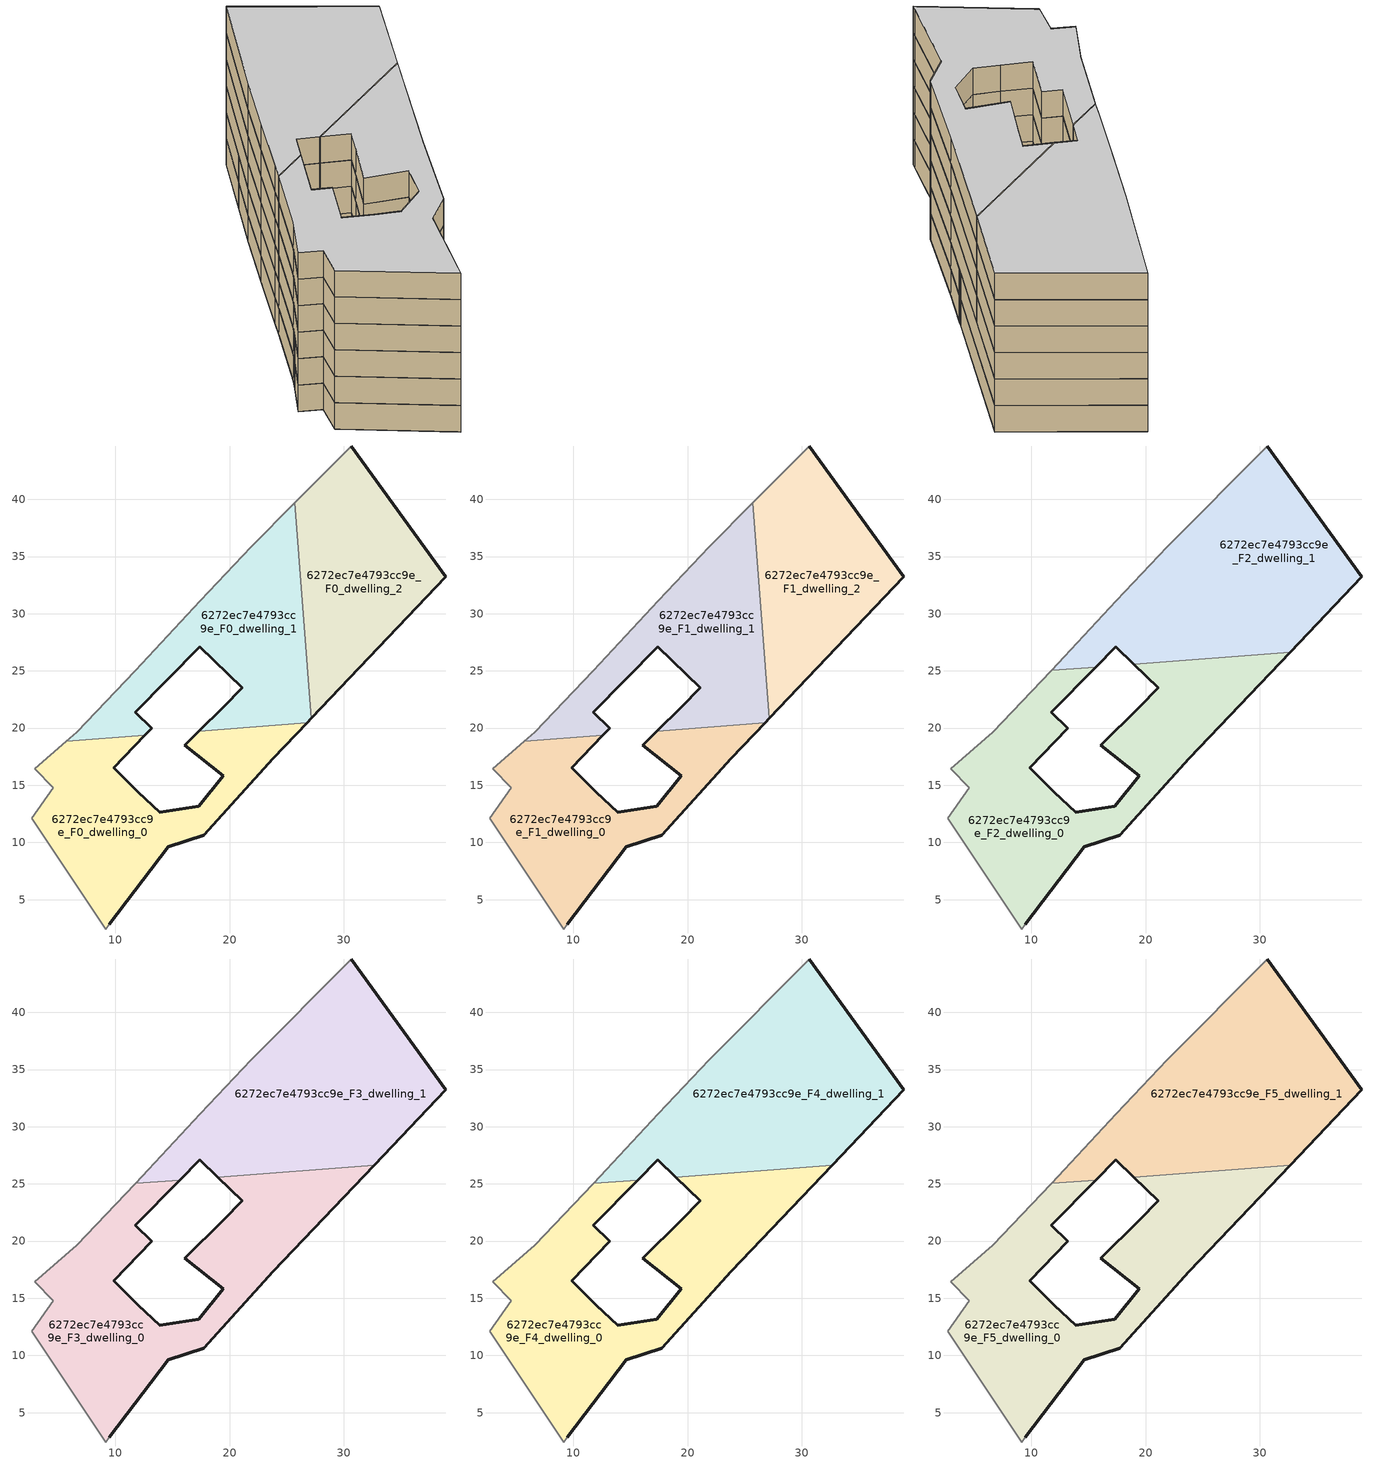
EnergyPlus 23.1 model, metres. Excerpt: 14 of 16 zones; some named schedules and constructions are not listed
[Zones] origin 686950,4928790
6272ec7e4793cc9e_F0_dwelling_0
 floor ground (EU_floor_Construction): 17.75,10.62 23.84,17.35 26.77,20.45 17.31,19.72 16.08,18.5 19.45,15.82 17.33,13.17 13.91,12.66 12.02,14.38 9.86,16.54 12.6,19.36 5.71,18.83 2.98,16.44 4.58,14.78 2.69,12.1 9.17,2.43 9.48,2.84 14.66,9.63 z0
 wall outside (EU_wall_Construction): 12.6,19.36 9.86,16.54 12.02,14.38 13.91,12.66 17.33,13.17 19.45,15.82 16.08,18.5 17.31,19.72 / 26.77,20.45 23.84,17.35 17.75,10.62 14.66,9.63 9.48,2.84 z0:3
 wall adiabatic (EU_wall_Construction): 9.48,2.84 9.17,2.43 2.69,12.1 4.58,14.78 2.98,16.44 5.71,18.83 z0:3
 wall to 6272ec7e4793cc9e_F0_dwelling_1 (EU_wall_Construction): 5.71,18.83 12.6,19.36 / 17.31,19.72 26.77,20.45 z0:3
6272ec7e4793cc9e_F0_dwelling_1
 floor ground (EU_floor_Construction): 26.77,20.45 27.16,20.86 25.71,39.68 21.92,35.83 17.46,31.12 12.88,26.23 11.78,25.01 6.63,19.63 5.71,18.83 12.6,19.36 13.2,19.97 11.78,21.37 17.4,27.13 21.11,23.52 19.46,21.83 17.31,19.72 z0
 wall outside (EU_wall_Construction): 27.16,20.86 26.77,20.45 / 17.31,19.72 19.46,21.83 21.11,23.52 17.4,27.13 11.78,21.37 13.2,19.97 12.6,19.36 z0:3
 wall adiabatic (EU_wall_Construction): 5.71,18.83 6.63,19.63 11.78,25.01 12.88,26.23 17.46,31.12 21.92,35.83 25.71,39.68 z0:3
 wall to 6272ec7e4793cc9e_F0_dwelling_2 (EU_wall_Construction): 25.71,39.68 27.16,20.86 z0:3
6272ec7e4793cc9e_F0_dwelling_2
 floor ground (EU_floor_Construction): 27.16,20.86 38.92,33.25 30.63,44.66 25.71,39.68 z0
 wall outside (EU_wall_Construction): 30.63,44.66 38.92,33.25 27.16,20.86 z0:3
 wall adiabatic (EU_wall_Construction): 25.71,39.68 30.63,44.66 z0:3
6272ec7e4793cc9e_F1_dwelling_0
 floor to 6272ec7e4793cc9e_F0_dwelling_0 (EU_floor_Construction): 17.75,10.62 23.84,17.35 26.77,20.45 17.31,19.72 16.08,18.5 19.45,15.82 17.33,13.17 13.91,12.66 12.02,14.38 9.86,16.54 12.6,19.36 5.71,18.83 2.98,16.44 4.58,14.78 2.69,12.1 9.17,2.43 9.48,2.84 14.66,9.63 z3
 wall outside (EU_wall_Construction): 12.6,19.36 9.86,16.54 12.02,14.38 13.91,12.66 17.33,13.17 19.45,15.82 16.08,18.5 17.31,19.72 / 26.77,20.45 23.84,17.35 17.75,10.62 14.66,9.63 9.48,2.84 z3:6
 wall adiabatic (EU_wall_Construction): 9.48,2.84 9.17,2.43 2.69,12.1 4.58,14.78 2.98,16.44 5.71,18.83 z3:6
 wall to 6272ec7e4793cc9e_F1_dwelling_1 (EU_wall_Construction): 5.71,18.83 12.6,19.36 / 17.31,19.72 26.77,20.45 z3:6
6272ec7e4793cc9e_F1_dwelling_1
 floor to 6272ec7e4793cc9e_F0_dwelling_1 (EU_floor_Construction): 26.77,20.45 27.16,20.86 25.71,39.68 21.92,35.83 17.46,31.12 12.88,26.23 11.78,25.01 6.63,19.63 5.71,18.83 12.6,19.36 13.2,19.97 11.78,21.37 17.4,27.13 21.11,23.52 19.46,21.83 17.31,19.72 z3
 wall outside (EU_wall_Construction): 27.16,20.86 26.77,20.45 / 17.31,19.72 19.46,21.83 21.11,23.52 17.4,27.13 11.78,21.37 13.2,19.97 12.6,19.36 z3:6
 wall adiabatic (EU_wall_Construction): 5.71,18.83 6.63,19.63 11.78,25.01 12.88,26.23 17.46,31.12 21.92,35.83 25.71,39.68 z3:6
 wall to 6272ec7e4793cc9e_F1_dwelling_2 (EU_wall_Construction): 25.71,39.68 27.16,20.86 z3:6
6272ec7e4793cc9e_F1_dwelling_2
 floor to 6272ec7e4793cc9e_F0_dwelling_2 (EU_floor_Construction): 27.16,20.86 38.92,33.25 30.63,44.66 25.71,39.68 z3
 wall outside (EU_wall_Construction): 30.63,44.66 38.92,33.25 27.16,20.86 z3:6
 wall adiabatic (EU_wall_Construction): 25.71,39.68 30.63,44.66 z3:6
6272ec7e4793cc9e_F2_dwelling_0
 floor to 6272ec7e4793cc9e_F1_dwelling_0 (EU_floor_Construction): 17.75,10.62 23.84,17.35 24.56,20.28 17.31,19.72 16.08,18.5 19.45,15.82 17.33,13.17 13.91,12.66 12.02,14.38 9.86,16.54 12.6,19.36 5.71,18.83 2.98,16.44 4.58,14.78 2.69,12.1 9.17,2.43 9.48,2.84 14.66,9.63 z6; 23.84,17.35 26.77,20.45 24.56,20.28 z6
 floor to 6272ec7e4793cc9e_F1_dwelling_1 (EU_floor_Construction): 26.77,20.45 27.16,20.86 24.95,21.83 24.56,20.28 z6; 13.2,19.97 11.78,21.37 15.65,25.34 11.81,25.05 11.78,25.01 6.63,19.63 5.71,18.83 12.6,19.36 z6; 24.56,20.28 24.95,21.83 21.11,23.52 19.46,21.83 17.31,19.72 z6; 24.95,21.83 26.02,26.14 18.98,25.6 21.11,23.52 z6; 27.16,20.86 26.75,26.19 26.02,26.14 24.95,21.83 z6
 floor to 6272ec7e4793cc9e_F1_dwelling_2 (EU_floor_Construction): 27.16,20.86 32.65,26.64 26.75,26.19 z6
 wall outside (EU_wall_Construction): 15.65,25.34 11.78,21.37 13.2,19.97 9.86,16.54 12.02,14.38 13.91,12.66 17.33,13.17 19.45,15.82 16.08,18.5 19.46,21.83 21.11,23.52 18.98,25.6 / 32.65,26.64 23.84,17.35 17.75,10.62 14.66,9.63 9.48,2.84 z6:9
 wall adiabatic (EU_wall_Construction): 9.48,2.84 9.17,2.43 2.69,12.1 4.58,14.78 2.98,16.44 6.63,19.63 11.78,25.01 11.81,25.05 z6:9
 wall to 6272ec7e4793cc9e_F2_dwelling_1 (EU_wall_Construction): 11.81,25.05 15.65,25.34 / 18.98,25.6 32.65,26.65 z6:9
6272ec7e4793cc9e_F2_dwelling_1
 floor to 6272ec7e4793cc9e_F1_dwelling_1 (EU_floor_Construction): 26.75,26.19 25.71,39.68 21.92,35.83 17.46,31.12 12.88,26.23 11.81,25.05 15.65,25.34 17.4,27.13 18.98,25.6 z6
 floor to 6272ec7e4793cc9e_F1_dwelling_2 (EU_floor_Construction): 32.65,26.64 38.92,33.25 30.63,44.66 25.71,39.68 26.75,26.19 z6
 wall outside (EU_wall_Construction): 30.63,44.66 38.92,33.25 32.65,26.64 / 18.98,25.6 17.4,27.13 15.65,25.34 z6:9
 wall adiabatic (EU_wall_Construction): 11.81,25.05 12.88,26.23 17.46,31.12 21.92,35.83 30.63,44.66 z6:9
6272ec7e4793cc9e_F3_dwelling_0
 floor to 6272ec7e4793cc9e_F2_dwelling_0 (EU_floor_Construction): 17.75,10.62 23.84,17.35 32.65,26.64 18.98,25.6 21.11,23.52 19.46,21.83 16.08,18.5 19.45,15.82 17.33,13.17 13.91,12.66 12.02,14.38 9.86,16.54 13.2,19.97 11.78,21.37 15.65,25.34 11.81,25.05 11.78,25.01 6.63,19.63 2.98,16.44 4.58,14.78 2.69,12.1 9.17,2.43 9.48,2.84 14.66,9.63 z9
 wall outside (EU_wall_Construction): 15.65,25.34 11.78,21.37 13.2,19.97 9.86,16.54 12.02,14.38 13.91,12.66 17.33,13.17 19.45,15.82 16.08,18.5 19.46,21.83 21.11,23.52 18.98,25.6 / 32.65,26.64 23.84,17.35 17.75,10.62 14.66,9.63 9.48,2.84 z9:12
 wall adiabatic (EU_wall_Construction): 9.48,2.84 9.17,2.43 2.69,12.1 4.58,14.78 2.98,16.44 6.63,19.63 11.78,25.01 11.81,25.05 z9:12
 wall to 6272ec7e4793cc9e_F3_dwelling_1 (EU_wall_Construction): 11.81,25.05 15.65,25.34 / 18.98,25.6 32.65,26.65 z9:12
6272ec7e4793cc9e_F3_dwelling_1
 floor to 6272ec7e4793cc9e_F2_dwelling_1 (EU_floor_Construction): 32.65,26.64 38.92,33.25 30.63,44.66 21.92,35.83 17.46,31.12 12.88,26.23 11.81,25.05 15.65,25.34 17.4,27.13 18.98,25.6 z9
 wall outside (EU_wall_Construction): 30.63,44.66 38.92,33.25 32.65,26.64 / 18.98,25.6 17.4,27.13 15.65,25.34 z9:12
 wall adiabatic (EU_wall_Construction): 11.81,25.05 12.88,26.23 17.46,31.12 21.92,35.83 30.63,44.66 z9:12
6272ec7e4793cc9e_F4_dwelling_0
 floor to 6272ec7e4793cc9e_F3_dwelling_0 (EU_floor_Construction): 17.75,10.62 23.84,17.35 32.65,26.64 18.98,25.6 21.11,23.52 19.46,21.83 16.08,18.5 19.45,15.82 17.33,13.17 13.91,12.66 12.02,14.38 9.86,16.54 13.2,19.97 11.78,21.37 15.65,25.34 11.81,25.05 11.78,25.01 6.63,19.63 2.98,16.44 4.58,14.78 2.69,12.1 9.17,2.43 9.48,2.84 14.66,9.63 z12
 wall outside (EU_wall_Construction): 15.65,25.34 11.78,21.37 13.2,19.97 9.86,16.54 12.02,14.38 13.91,12.66 17.33,13.17 19.45,15.82 16.08,18.5 19.46,21.83 21.11,23.52 18.98,25.6 / 32.65,26.64 23.84,17.35 17.75,10.62 14.66,9.63 9.48,2.84 z12:15
 wall adiabatic (EU_wall_Construction): 9.48,2.84 9.17,2.43 2.69,12.1 4.58,14.78 2.98,16.44 6.63,19.63 11.78,25.01 11.81,25.05 z12:15
 wall to 6272ec7e4793cc9e_F4_dwelling_1 (EU_wall_Construction): 11.81,25.05 15.65,25.34 / 18.98,25.6 32.65,26.65 z12:15
6272ec7e4793cc9e_F4_dwelling_1
 floor to 6272ec7e4793cc9e_F3_dwelling_1 (EU_floor_Construction): 32.65,26.64 38.92,33.25 30.63,44.66 21.92,35.83 17.46,31.12 12.88,26.23 11.81,25.05 15.65,25.34 17.4,27.13 18.98,25.6 z12
 wall outside (EU_wall_Construction): 30.63,44.66 38.92,33.25 32.65,26.64 / 18.98,25.6 17.4,27.13 15.65,25.34 z12:15
 wall adiabatic (EU_wall_Construction): 11.81,25.05 12.88,26.23 17.46,31.12 21.92,35.83 30.63,44.66 z12:15
6272ec7e4793cc9e_F5_dwelling_0
 floor to 6272ec7e4793cc9e_F4_dwelling_0 (EU_floor_Construction): 17.75,10.62 23.84,17.35 32.65,26.64 18.98,25.6 21.11,23.52 19.46,21.83 16.08,18.5 19.45,15.82 17.33,13.17 13.91,12.66 12.02,14.38 9.86,16.54 13.2,19.97 11.78,21.37 15.65,25.34 11.81,25.05 11.78,25.01 6.63,19.63 2.98,16.44 4.58,14.78 2.69,12.1 9.17,2.43 9.48,2.84 14.66,9.63 z15
 wall outside (EU_wall_Construction): 15.65,25.34 11.78,21.37 13.2,19.97 9.86,16.54 12.02,14.38 13.91,12.66 17.33,13.17 19.45,15.82 16.08,18.5 19.46,21.83 21.11,23.52 18.98,25.6 / 32.65,26.64 23.84,17.35 17.75,10.62 14.66,9.63 9.48,2.84 z15:18
 wall adiabatic (EU_wall_Construction): 9.48,2.84 9.17,2.43 2.69,12.1 4.58,14.78 2.98,16.44 6.63,19.63 11.78,25.01 11.81,25.05 z15:18
 wall to 6272ec7e4793cc9e_F5_dwelling_1 (EU_wall_Construction): 11.81,25.05 15.65,25.34 / 18.98,25.6 32.65,26.65 z15:18
 ceiling to 6272ec7e4793cc9e_F6_dwelling_0 (EU_floor_Construction): 32.65,26.64 23.84,17.35 17.75,10.62 14.66,9.63 9.48,2.84 9.17,2.43 2.69,12.1 4.58,14.78 2.98,16.44 6.63,19.63 11.78,25.01 11.81,25.05 15.65,25.34 11.78,21.37 13.2,19.97 9.86,16.54 12.02,14.38 13.91,12.66 17.33,13.17 19.45,15.82 16.08,18.5 19.46,21.83 21.11,23.52 18.98,25.6 z18
6272ec7e4793cc9e_F5_dwelling_1
 floor to 6272ec7e4793cc9e_F4_dwelling_1 (EU_floor_Construction): 32.65,26.64 38.92,33.25 30.63,44.66 21.92,35.83 17.46,31.12 12.88,26.23 11.81,25.05 15.65,25.34 17.4,27.13 18.98,25.6 z15
 wall outside (EU_wall_Construction): 30.63,44.66 38.92,33.25 32.65,26.64 / 18.98,25.6 17.4,27.13 15.65,25.34 z15:18
 wall adiabatic (EU_wall_Construction): 11.81,25.05 12.88,26.23 17.46,31.12 21.92,35.83 30.63,44.66 z15:18
 ceiling to 6272ec7e4793cc9e_F6_dwelling_1 (EU_floor_Construction): 30.63,44.66 38.92,33.25 32.65,26.64 18.98,25.6 17.4,27.13 15.65,25.34 11.81,25.05 12.88,26.23 17.46,31.12 21.92,35.83 z18
[Building]
EU S2 Campaign: North Axis=0; Terrain=City; Solar Distribution=FullExterior
[Site:Location]
Bologna: Latitude=44.5; Longitude=11.25; Time Zone=1; Elevation=37
[SizingPeriod:WeatherFileDays]
AnnualSizingPeriod: Begin Month=1; Begin Day of Month=1; End Month=12; End Day of Month=31; Day of Week for Start Day=Monday; Use Weather File Daylight Saving Period=No; Use Weather File Rain and Snow Indicators=No
[MATERIAL:NOMASS] Roughness=MediumRough; Thermal Absorptance=0.9; Solar Absorptance=0.7; Visible Absorptance=0.7
Name | Thermal Resistance
EU_wall_NoMass | 0.905828
EU_floor_NoMass | 0.67114
[CONSTRUCTION]
EU_wall_Construction: EU_wall_NoMass
EU_floor_Construction: EU_floor_NoMass
[ZONE] Type=1; Multiplier=1; Ceiling Height=autocalculate; Floor Area=autocalculate; Part of Total Floor Area=Yes
Name | Volume
6272ec7e4793cc9e_F0_dwelling_0 | 504.978
6272ec7e4793cc9e_F1_dwelling_0 | 504.979
6272ec7e4793cc9e_F2_dwelling_0 | 757.449
6272ec7e4793cc9e_F3_dwelling_0; 6272ec7e4793cc9e_F4_dwelling_0; 6272ec7e4793cc9e_F5_dwelling_0 | 757.458
6272ec7e4793cc9e_F0_dwelling_1 | 504.939
6272ec7e4793cc9e_F1_dwelling_1 | 504.938
6272ec7e4793cc9e_F2_dwelling_1 | 757.427
6272ec7e4793cc9e_F3_dwelling_1; 6272ec7e4793cc9e_F4_dwelling_1; 6272ec7e4793cc9e_F5_dwelling_1 | 757.43
6272ec7e4793cc9e_F0_dwelling_2 | 504.985
6272ec7e4793cc9e_F1_dwelling_2 | 504.983
[INTERNALMASS] Construction=EU_InternalMass_Construction
Name | Zone or ZoneList | Surface Area
6272ec7e4793cc9e_F0_dwelling_0_EU_InternalMass | 6272ec7e4793cc9e_F0_dwelling_0 | 168.326
6272ec7e4793cc9e_F0_dwelling_1_EU_InternalMass | 6272ec7e4793cc9e_F0_dwelling_1 | 168.312
6272ec7e4793cc9e_F0_dwelling_2_EU_InternalMass | 6272ec7e4793cc9e_F0_dwelling_2 | 168.323
6272ec7e4793cc9e_F1_dwelling_0_EU_InternalMass | 6272ec7e4793cc9e_F1_dwelling_0 | 168.326
6272ec7e4793cc9e_F1_dwelling_1_EU_InternalMass | 6272ec7e4793cc9e_F1_dwelling_1 | 168.312
6272ec7e4793cc9e_F1_dwelling_2_EU_InternalMass | 6272ec7e4793cc9e_F1_dwelling_2 | 168.323
6272ec7e4793cc9e_F2_dwelling_0_EU_InternalMass | 6272ec7e4793cc9e_F2_dwelling_0 | 252.485
6272ec7e4793cc9e_F2_dwelling_1_EU_InternalMass | 6272ec7e4793cc9e_F2_dwelling_1 | 252.477
6272ec7e4793cc9e_F3_dwelling_0_EU_InternalMass | 6272ec7e4793cc9e_F3_dwelling_0 | 252.485
6272ec7e4793cc9e_F3_dwelling_1_EU_InternalMass | 6272ec7e4793cc9e_F3_dwelling_1 | 252.477
6272ec7e4793cc9e_F4_dwelling_0_EU_InternalMass | 6272ec7e4793cc9e_F4_dwelling_0 | 252.485
6272ec7e4793cc9e_F4_dwelling_1_EU_InternalMass | 6272ec7e4793cc9e_F4_dwelling_1 | 252.477
6272ec7e4793cc9e_F5_dwelling_0_EU_InternalMass | 6272ec7e4793cc9e_F5_dwelling_0 | 252.485
6272ec7e4793cc9e_F5_dwelling_1_EU_InternalMass | 6272ec7e4793cc9e_F5_dwelling_1 | 252.477
[OTHEREQUIPMENT] Fuel Type=Electricity; Design Level Calculation Method=Watts/Area; Power per Zone Floor Area=1; Fraction Latent=0; Fraction Radiant=0; Fraction Lost=0; Carbon Dioxide Generation Rate=0; EndUse Subcategory=EU_Step8_InternalGains
Name | Zone or ZoneList or Space or SpaceList | Schedule
EU_Step8_InternalGain_6272ec7e4793cc9e_F0_dwelling_0_f000 | 6272ec7e4793cc9e_F0_dwelling_0 | EU_Step8_GainSchedule_6272ec7e4793cc9e_F0_dwelling_0_f000
EU_Step8_InternalGain_6272ec7e4793cc9e_F0_dwelling_1_f000 | 6272ec7e4793cc9e_F0_dwelling_1 | EU_Step8_GainSchedule_6272ec7e4793cc9e_F0_dwelling_1_f000
EU_Step8_InternalGain_6272ec7e4793cc9e_F0_dwelling_2_f000 | 6272ec7e4793cc9e_F0_dwelling_2 | EU_Step8_GainSchedule_6272ec7e4793cc9e_F0_dwelling_2_f000
EU_Step8_InternalGain_6272ec7e4793cc9e_F1_dwelling_0_f000 | 6272ec7e4793cc9e_F1_dwelling_0 | EU_Step8_GainSchedule_6272ec7e4793cc9e_F1_dwelling_0_f000
EU_Step8_InternalGain_6272ec7e4793cc9e_F1_dwelling_1_f000 | 6272ec7e4793cc9e_F1_dwelling_1 | EU_Step8_GainSchedule_6272ec7e4793cc9e_F1_dwelling_1_f000
EU_Step8_InternalGain_6272ec7e4793cc9e_F1_dwelling_2_f000 | 6272ec7e4793cc9e_F1_dwelling_2 | EU_Step8_GainSchedule_6272ec7e4793cc9e_F1_dwelling_2_f000
EU_Step8_InternalGain_6272ec7e4793cc9e_F2_dwelling_0_f000 | 6272ec7e4793cc9e_F2_dwelling_0 | EU_Step8_GainSchedule_6272ec7e4793cc9e_F2_dwelling_0_f000
EU_Step8_InternalGain_6272ec7e4793cc9e_F2_dwelling_1_f000 | 6272ec7e4793cc9e_F2_dwelling_1 | EU_Step8_GainSchedule_6272ec7e4793cc9e_F2_dwelling_1_f000
EU_Step8_InternalGain_6272ec7e4793cc9e_F3_dwelling_0_f000 | 6272ec7e4793cc9e_F3_dwelling_0 | EU_Step8_GainSchedule_6272ec7e4793cc9e_F3_dwelling_0_f000
EU_Step8_InternalGain_6272ec7e4793cc9e_F3_dwelling_1_f000 | 6272ec7e4793cc9e_F3_dwelling_1 | EU_Step8_GainSchedule_6272ec7e4793cc9e_F3_dwelling_1_f000
EU_Step8_InternalGain_6272ec7e4793cc9e_F4_dwelling_0_f000 | 6272ec7e4793cc9e_F4_dwelling_0 | EU_Step8_GainSchedule_6272ec7e4793cc9e_F4_dwelling_0_f000
EU_Step8_InternalGain_6272ec7e4793cc9e_F4_dwelling_1_f000 | 6272ec7e4793cc9e_F4_dwelling_1 | EU_Step8_GainSchedule_6272ec7e4793cc9e_F4_dwelling_1_f000
EU_Step8_InternalGain_6272ec7e4793cc9e_F5_dwelling_0_f000 | 6272ec7e4793cc9e_F5_dwelling_0 | EU_Step8_GainSchedule_6272ec7e4793cc9e_F5_dwelling_0_f000
EU_Step8_InternalGain_6272ec7e4793cc9e_F5_dwelling_1_f000 | 6272ec7e4793cc9e_F5_dwelling_1 | EU_Step8_GainSchedule_6272ec7e4793cc9e_F5_dwelling_1_f000
[ZONEVENTILATION:DESIGNFLOWRATE] Schedule=EU_AlwaysOn; Design Flow Rate Calculation Method=AirChanges/Hour; Air Changes per Hour=0.73129; Ventilation Type=Natural; Fan Pressure Rise=0; Fan Total Efficiency=1; Constant Term Coefficient=1; Temperature Term Coefficient=0; Velocity Term Coefficient=0; Velocity Squared Term Coefficient=0; Minimum Indoor Temperature=-100; Maximum Indoor Temperature=100; Delta Temperature=-100; Minimum Outdoor Temperature=-100; Maximum Outdoor Temperature=100; Maximum Wind Speed=40
Name | Zone or ZoneList or Space or SpaceList
EU_ConstantAir_6272ec7e4793cc9e_F0_dwelling_0 | 6272ec7e4793cc9e_F0_dwelling_0
EU_ConstantAir_6272ec7e4793cc9e_F0_dwelling_1 | 6272ec7e4793cc9e_F0_dwelling_1
EU_ConstantAir_6272ec7e4793cc9e_F0_dwelling_2 | 6272ec7e4793cc9e_F0_dwelling_2
EU_ConstantAir_6272ec7e4793cc9e_F1_dwelling_0 | 6272ec7e4793cc9e_F1_dwelling_0
EU_ConstantAir_6272ec7e4793cc9e_F1_dwelling_1 | 6272ec7e4793cc9e_F1_dwelling_1
EU_ConstantAir_6272ec7e4793cc9e_F1_dwelling_2 | 6272ec7e4793cc9e_F1_dwelling_2
EU_ConstantAir_6272ec7e4793cc9e_F2_dwelling_0 | 6272ec7e4793cc9e_F2_dwelling_0
EU_ConstantAir_6272ec7e4793cc9e_F2_dwelling_1 | 6272ec7e4793cc9e_F2_dwelling_1
EU_ConstantAir_6272ec7e4793cc9e_F3_dwelling_0 | 6272ec7e4793cc9e_F3_dwelling_0
EU_ConstantAir_6272ec7e4793cc9e_F3_dwelling_1 | 6272ec7e4793cc9e_F3_dwelling_1
EU_ConstantAir_6272ec7e4793cc9e_F4_dwelling_0 | 6272ec7e4793cc9e_F4_dwelling_0
EU_ConstantAir_6272ec7e4793cc9e_F4_dwelling_1 | 6272ec7e4793cc9e_F4_dwelling_1
